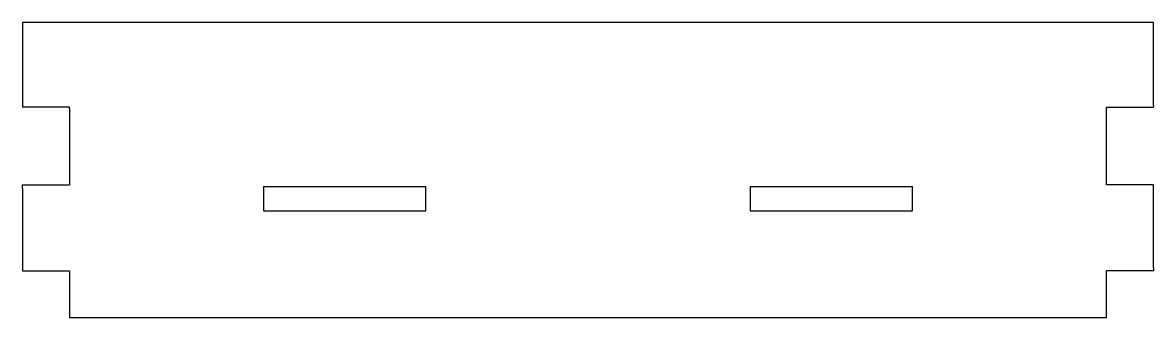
# Model space of a CAD drawing. Header units: millimetres. Extents: x -3 to 66.7, y 11.9 to 30.1.
import ezdxf

# ---------------------------------------------------------------- set-up
doc = ezdxf.new("R2010")
doc.units = ezdxf.units.MM
doc.layers.get('0').update_dxf_attribs({"linetype": 'CONTINUOUS'})

msp = doc.modelspace()

# ---------------------------------------------------------------- linework, layer by layer
for p, q in [((-3, 30.1), (-3, 24.9)), ((66.7, 30.1), (-3, 30.1)), ((-3, 30), (-3, 25)), ((66.7, 25), (66.7, 30.1)), ((66.7, 25), (66.7, 30)), ((-0.1, 24.9), (-3, 24.9)), ((-0.1, 24.8), (-0.1, 24.9)), ((-0.1, 24.8), (-0.1, 20.1)), ((63.8, 24.8), (63.8, 24.9)), ((63.8, 24.9), (66.7, 24.9)), ((63.8, 20.1), (63.8, 24.8)), ((66.7, 25), (66.7, 24.9)), ((-3, 19.9), (-3, 20.1)), ((-3, 20.1), (-0.1, 20.1)), ((-3, 19.9), (-3, 15)), ((-3, 19.9), (-3, 15)), ((11.85, 20), (21.85, 20)), ((11.85, 20), (11.85, 18.5)), ((11.85, 20), (21.85, 20)), ((21.85, 18.5), (21.85, 20)), ((41.85, 20), (51.85, 20)), ((41.85, 20), (41.85, 18.5)), ((41.85, 20), (51.85, 20)), ((51.85, 18.5), (51.85, 20)), ((66.7, 20.1), (63.8, 20.1)), ((66.7, 19.9), (66.7, 20.1)), ((66.7, 15), (66.7, 19.9)), ((66.7, 15), (66.7, 19.9)), ((11.85, 18.5), (21.85, 18.5)), ((41.85, 18.5), (51.85, 18.5)), ((-3, 15), (-3, 14.8)), ((-3, 14.8), (-0.1, 14.8)), ((-0.1, 14.8), (-0.1, 11.936)), ((63.8, 11.936), (63.8, 14.8)), ((66.7, 14.8), (63.8, 14.8)), ((66.7, 15), (66.7, 14.8)), ((-0.1, 11.936), (63.8, 11.936))]:
    msp.add_line(p, q)

doc.saveas('drawing.dxf')
